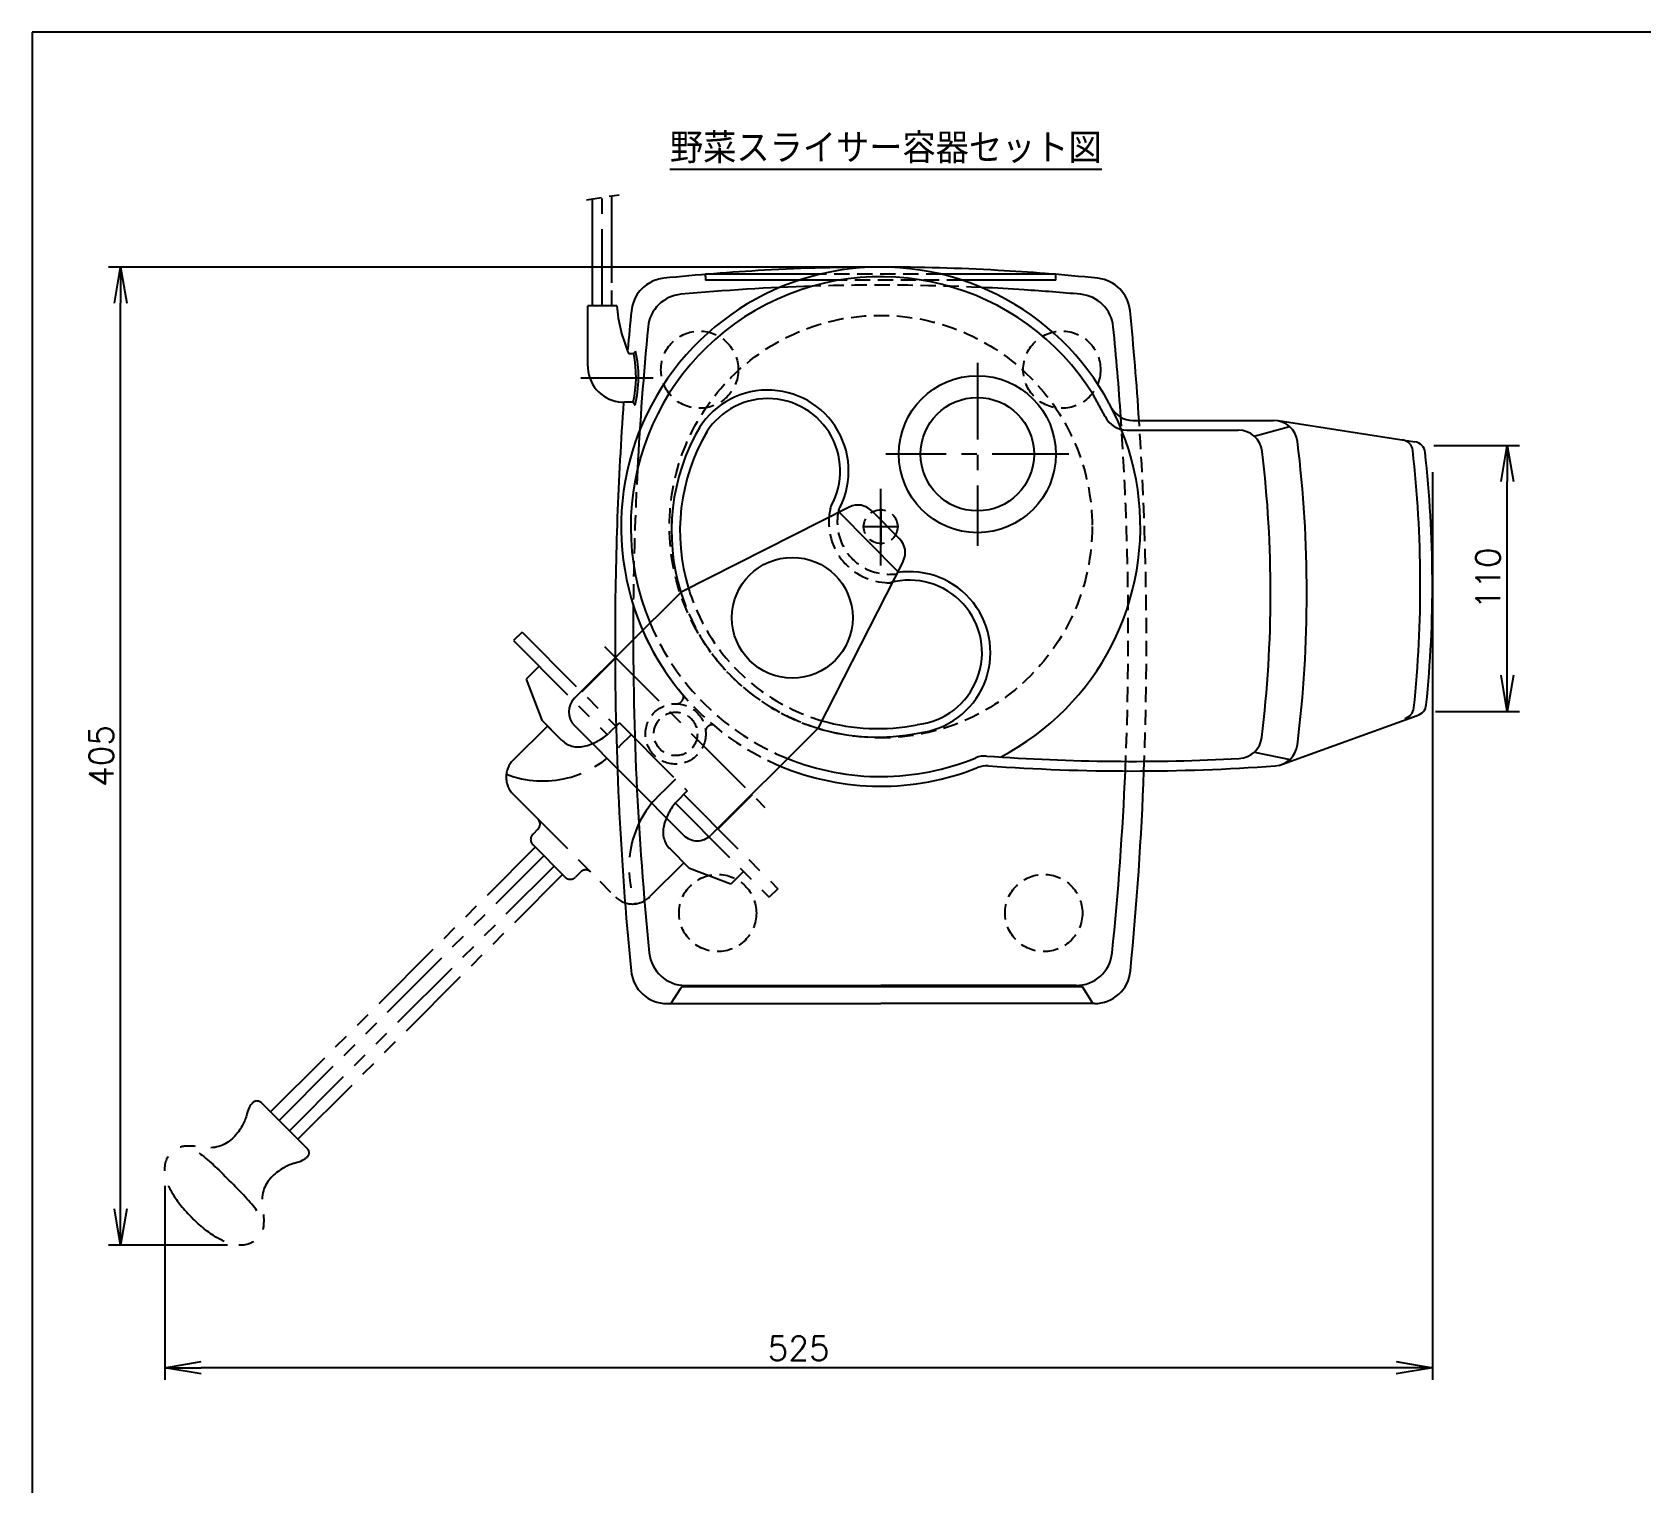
# Model space of a CAD drawing. Extents: x 115 to 2025, y 0 to 1377.
# Drawn here: x 115 to 781, y 776 to 1377 of the extents above; entities that cross this region are included whole.
import ezdxf

# ---------------------------------------------------------------- set-up
doc = ezdxf.new("R2010")
doc.units = 0
doc.header["$PDMODE"] = 3
for name, pattern in [('CENTER', [50.8, 31.75, -6.35, 6.35, -6.35]), ('HIDDEN', [9.525, 6.35, -3.175]), ('PHANTOM', [63.5, 31.75, -6.35, 6.35, -6.35, 6.35, -6.35])]:
    doc.linetypes.add(name, pattern=pattern)
doc.layers.get('0').update_dxf_attribs({"linetype": 'CONTINUOUS'})
doc.layers.get('DEFPOINTS').update_dxf_attribs({"linetype": 'CONTINUOUS'})
for name, color, linetype in [('DANMEN', 7, 'CONTINUOUS'), ('kiki-2d2', 7, 'CONTINUOUS'), ('SIYOU', 7, 'CONTINUOUS'), ('SUNPOU', 7, 'CONTINUOUS'), ('WAKU', 7, 'CONTINUOUS')]:
    doc.layers.add(name, color=color, linetype=linetype)
doc.styles.get("Standard").update_dxf_attribs({"font": 'romans.shx', "bigfont": 'extfont.shx'})
doc.dimstyles.get("Standard").update_dxf_attribs({"dimscale": 5, "dimtxt": 2, "dimasz": 3, "dimexe": 1, "dimexo": 1, "dimgap": 0.6, "dimtad": 3, "dimdec": 0, "dimzin": 0, "dimdsep": 46, "dimtxsty": 'STANDARD', "dimblk1": 'OPEN', "dimblk2": 'OPEN', "dimsah": 1, "dimcen": 1.5, "dimclrd": 7, "dimclre": 7, "dimclrt": 7, "dimadec": 0, "dimazin": 0, "dimtfac": 1, "dimtdec": 0, "dimtmove": 0, "dimatfit": 0, "dimldrblk": 'DOTSMALL', "dimfxl": 1, "dimtvp": 1, "dimtolj": 1, "dimtzin": 0, "dimarcsym": 0})

# ---------------------------------------------------------------- blocks, each defined once
blk = doc.blocks.new('_OPEN')
at = {"color": 0, "linetype": 'ByBlock'}
for p, q in [((-1, 0.167), (0, 0)), ((0, 0), (-1, -0.167)), ((0, 0), (-1, 0))]:
    blk.add_line(p, q, dxfattribs=at)
blk = doc.blocks.new('*D11')
at = {"layer": 'DEFPOINTS', "color": 0}
for p in [(694.75, 1199.48), (169.94, 903.96), (169.94, 823.69)]:
    blk.add_point(p, dxfattribs=at)
at = {"layer": 'SUNPOU', "color": 7, "lineweight": -2}
for p, q in [((694.75, 1194.48), (694.75, 818.69)), ((169.94, 898.96), (169.94, 818.69)), ((679.75, 823.69), (184.94, 823.69))]:
    blk.add_line(p, q, dxfattribs=at)
at = {"layer": 'SUNPOU', "color": 7, "lineweight": -2, "xscale": 15, "yscale": 15, "zscale": 15, "rotation": 180}
blk.add_blockref('_OPEN', (169.94, 823.69), dxfattribs=at)
at = {"layer": 'SUNPOU', "color": 7, "lineweight": -2, "xscale": 15, "yscale": 15, "zscale": 15}
blk.add_blockref('_OPEN', (694.75, 823.69), dxfattribs=at)
at = {"layer": 'SUNPOU', "color": 7, "insert": (432.35, 831.69), "char_height": 10, "attachment_point": 5}
blk.add_mtext('\\A1;525', dxfattribs=at)
blk = doc.blocks.new('_DotSmall')
at = {"color": 0, "linetype": 'ByBlock', "const_width": 0.5}
blk.add_lwpolyline([(-0.0625, 0, 1), (0.0625, 0, 1)], format="xyb", close=True, dxfattribs=at)
blk = doc.blocks.new('*D12')
at = {"layer": 'DEFPOINTS', "color": 0}
for p in [(151.62, 1279.48), (466.34, 1279.48), (200.87, 874.48)]:
    blk.add_point(p, dxfattribs=at)
at = {"layer": 'SUNPOU', "color": 7, "lineweight": -2}
for p, q in [((461.34, 1279.48), (146.62, 1279.48)), ((151.62, 889.48), (151.62, 1264.48)), ((195.87, 874.48), (146.62, 874.48))]:
    blk.add_line(p, q, dxfattribs=at)
at = {"layer": 'SUNPOU', "color": 7, "lineweight": -2, "xscale": 15, "yscale": 15, "zscale": 15}
for p, rotation in [((151.62, 1279.48), 90), ((151.62, 874.48), 270)]:
    blk.add_blockref('_OPEN', p, dxfattribs=dict(at, rotation=rotation))
at = {"layer": 'SUNPOU', "color": 7, "insert": (143.62, 1076.98), "char_height": 10, "attachment_point": 5, "rotation": 90}
blk.add_mtext('\\A1;405', dxfattribs=at)
blk = doc.blocks.new('*D14')
at = {"layer": 'DEFPOINTS', "color": 0}
for p in [(690.39, 1205.63), (725.77, 1205.63), (691.03, 1095.42)]:
    blk.add_point(p, dxfattribs=at)
at = {"layer": 'SUNPOU', "color": 7, "lineweight": -2}
for p, q in [((695.39, 1205.63), (730.77, 1205.63)), ((725.77, 1110.42), (725.77, 1190.63)), ((696.03, 1095.42), (730.77, 1095.42))]:
    blk.add_line(p, q, dxfattribs=at)
at = {"layer": 'SUNPOU', "color": 7, "lineweight": -2, "xscale": 15, "yscale": 15, "zscale": 15}
for p, rotation in [((725.77, 1205.63), 90), ((725.77, 1095.42), 270)]:
    blk.add_blockref('_OPEN', p, dxfattribs=dict(at, rotation=rotation))
at = {"layer": 'SUNPOU', "color": 7, "insert": (717.77, 1150.52), "char_height": 10, "attachment_point": 5, "rotation": 90}
blk.add_mtext('\\A1;110', dxfattribs=at)

msp = doc.modelspace()

# ---------------------------------------------------------------- linework, layer by layer
at = {"color": 4, "linetype": 'PHANTOM'}
for p, q in [((317.84, 1128.33), (314.3, 1124.8)), ((317.84, 1128.33), (356.72, 1089.29)), ((314.3, 1124.8), (353.14, 1085.81)), ((324.88, 1114.18), (319.57, 1108.88)), ((356.71, 1117.65), (342.54, 1103.54)), ((319.57, 1108.88), (326.01, 1091.8)), ((328.37, 1089.42), (314.2, 1075.31)), ((334.09, 1083.67), (326.01, 1091.8)), ((328.37, 1089.42), (334.09, 1083.67)), ((358.14, 1090.71), (353.67, 1086.26)), ((358.14, 1090.71), (386.23, 1062.51)), ((363.03, 1085.8), (358.23, 1081.02)), ((381.34, 1067.41), (376.55, 1062.64)), ((314.17, 1061.16), (356.52, 1018.65)), ((386.23, 1062.51), (381.76, 1058.06)), ((384.81, 1061.1), (423.7, 1022.06)), ((413.17, 1060.97), (399, 1046.86)), ((381.31, 1057.53), (420.15, 1018.53)), ((324.4, 1046.65), (322.27, 1044.53)), ((213.71, 929.61), (323.31, 1039.21)), ((322.26, 1040.29), (335.67, 1026.83)), ((217.24, 926.08), (326.85, 1035.68)), ((384.83, 1032.74), (370.66, 1018.63)), ((387.19, 1030.37), (379.1, 1038.49)), ((221.49, 921.84), (331.09, 1031.44)), ((225.02, 918.3), (334.62, 1027.9)), ((342.04, 1028.94), (339.91, 1026.82)), ((404.26, 1023.86), (387.19, 1030.37)), ((409.57, 1029.16), (404.26, 1023.86)), ((423.7, 1022.06), (420.15, 1018.53)), ((219.37, 923.96), (210.3, 933.02)), ((212.65, 930.67), (226.08, 917.24)), ((219.37, 923.96), (228.43, 914.89))]:
    msp.add_line(p, q, dxfattribs=at)
for centre, radius, start, end in [((337.87, 1104.38), 24.05, 283.61432, 311.07386), ((326.48, 1108.98), 42.31, 249.02392, 318.63154), ((341.18, 1090.73), 10, 224.88716, 283.61432), ((321.26, 1068.22), 10, 134.88716, 224.88716), ((404.38, 1030.78), 42.31, 131.14278, 200.7504), ((399.83, 1042.18), 24.05, 138.70046, 166.16), ((322.28, 1048.77), 3, 314.88716, 44.88716), ((386.19, 1045.55), 10, 166.16, 224.88716), ((324.39, 1042.41), 3, 134.88716, 224.88716), ((337.8, 1028.94), 3, 224.88716, 314.88716), ((344.16, 1026.81), 3, 44.88716, 134.88716), ((363.6, 1025.71), 10, 224.88716, 314.88716)]:
    msp.add_arc(centre, radius, start, end, dxfattribs=at)
for points in [[(210.3, 933.02), (207.39, 935.93), (204.8, 932.7), (203.83, 928.49), (202.86, 924.28), (197.36, 913.6), (187, 914.89), (176.64, 916.19), (175.02, 915.22), (172.23, 912.18), (169.2, 909.39), (166.28, 900.65), (181.5, 885.44)], [(228.43, 914.89), (231.34, 911.98), (228.11, 909.39), (223.9, 908.42), (219.69, 907.45), (209.01, 901.95), (210.3, 891.59), (211.6, 881.23), (210.63, 879.61), (207.59, 876.82), (204.8, 873.79), (196.06, 870.87), (180.85, 886.09)]]:
    msp.add_open_spline(points, degree=3, knots=[0, 0, 0, 0, 1, 1, 1, 2, 2, 2, 3, 3, 3, 4, 4, 4, 4], dxfattribs=at)
for points in [[(184.08, 912.63), (187.33, 910.31), (192.12, 905.85), (196.6, 901.19)], [(208.04, 888.68), (205.72, 891.92), (201.26, 896.72), (196.6, 901.19)]]:
    msp.add_open_spline(points, degree=3, dxfattribs=at)
at = {"layer": 'DANMEN', "color": 2, "linetype": 'HIDDEN'}
for p, q in [((344.46, 1307.35), (358.05, 1309.43)), ((347.04, 1263.48), (347.04, 1273.04)), ((355.04, 1263.48), (355.04, 1273.15)), ((491.47, 1276.51), (441.2, 1276.51)), ((500.11, 1274.04), (449.11, 1274.04)), ((363.86, 1223.48), (364.61, 1222.27))]:
    msp.add_line(p, q, dxfattribs=at)
at = {"layer": 'DANMEN', "color": 4, "linetype": 'CENTER'}
for p, q in [((351.04, 1263.48), (351.04, 1308.35)), ((506.34, 1239.88), (506.34, 1164.09)), ((544.23, 1201.98), (468.44, 1201.98)), ((466.34, 1155.92), (466.34, 1188.05)), ((466.34, 1179.48), (466.34, 1164.48)), ((458.84, 1171.98), (473.84, 1171.98)), ((352, 1122.38), (418.38, 1055.73))]:
    msp.add_line(p, q, dxfattribs=at)
at = {"layer": 'DANMEN', "color": 2, "linetype": 'CENTER'}
msp.add_line((372.16, 1233.48), (342.18, 1233.48), dxfattribs=at)
at = {"layer": 'DANMEN', "color": 4, "linetype": 'HIDDEN'}
for centre, radius in [((466.34, 1171.98), 87.5), ((391.34, 1236.98), 16), ((541.34, 1236.98), 16), ((398.84, 1011.98), 16), ((533.84, 1011.98), 16)]:
    msp.add_circle(centre, radius, dxfattribs=at)
at = {"layer": 'DANMEN', "color": 2, "linetype": 'HIDDEN'}
for centre, radius in [((466.34, 1171.98), 7), ((381.41, 1086.14), 12.5), ((381.41, 1086.14), 9)]:
    msp.add_circle(centre, radius, dxfattribs=at)
for centre, radius, start, end in [((466.34, 367.44), 904.55, 87.35149, 91.79064), ((-738.29, 1127.49), 1307.14, 357.51414, 3.93919), ((-821.9, 1123.98), 1398.25, 357.82031, 3.77259), ((1670.96, 1127.49), 1307.14, 177.00504, 179.47585), ((469.94, 1173.83), 21.6, 166.11256, 278.03426), ((419.55, 1195.04), 33.5, 331.42233, 332.91409), ((469.94, 1173.83), 25.1, 169.75317, 272.60791), ((464.99, 1170.1), 81.78, 196.83835, 253.66421), ((464.99, 1170.1), 85.28, 197.2955, 251.02668), ((466.34, 1171.98), 107.5, 203.55122, 247.24256), ((466.34, 1171.98), 103.5, 202.6837, 248.15626), ((381.55, 1101.68), 3.15, 282.2505, 7.81835), ((396.57, 1087.14), 2.76, 80.80985, 173.28123)]:
    msp.add_arc(centre, radius, start, end, dxfattribs=at)
at = {"layer": 'kiki-2d2', "color": 2}
for p, q in [((347.04, 1263.48), (347.04, 1307.74)), ((347.04, 1273.04), (347.04, 1307.74)), ((355.04, 1273.15), (355.04, 1308.97)), ((393.84, 1275.51), (393.84, 1276.51)), ((419.34, 1276.51), (393.84, 1276.51)), ((393.84, 1275.51), (393.84, 1274.04)), ((421.81, 1274.04), (393.84, 1274.04)), ((441.2, 1276.51), (419.34, 1276.51)), ((449.11, 1274.04), (421.81, 1274.04)), ((538.84, 1276.51), (491.47, 1276.51)), ((538.84, 1274.04), (500.11, 1274.04)), ((538.84, 1276.51), (534.08, 1276.51)), ((538.84, 1274.04), (538.84, 1276.51)), ((345.04, 1238.48), (345.04, 1263.48)), ((357.04, 1263.48), (345.04, 1263.48)), ((364.04, 1243.48), (362.04, 1243.48)), ((364.04, 1243.48), (364.79, 1244.7)), ((363.86, 1223.48), (360.04, 1223.48)), ((570.69, 1215.98), (628.97, 1215.98)), ((620.98, 1209.46), (635.59, 1213.48)), ((630.84, 1215.98), (687.53, 1207.13)), ((568.23, 1211.98), (614.34, 1211.98)), ((453.31, 1180.06), (383.72, 1144.9)), ((449.11, 1177.94), (473.48, 1153.47)), ((462.59, 1178.57), (474.16, 1166.95)), ((475.62, 1157.68), (440.34, 1088.38)), ((383.72, 1144.9), (339.54, 1100.89)), ((631.13, 1073), (688.42, 1093.83)), ((339.52, 1089.58), (384.68, 1044.23)), ((440.34, 1088.38), (396, 1044.21)), ((621.05, 1078.65), (635.83, 1075.61)), ((383.4, 980.7), (379.46, 974.48)), ((383.4, 980.7), (383.94, 981.55)), ((383.94, 981.55), (548.73, 981.55)), ((385.43, 981.98), (466.34, 981.98)), ((547.24, 981.98), (466.34, 981.98)), ((548.73, 981.55), (549.73, 981.55)), ((549.73, 981.55), (554.21, 974.48)), ((377.88, 974.48), (466.34, 974.48)), ((554.8, 974.48), (466.34, 974.48))]:
    msp.add_line(p, q, dxfattribs=at)
for centre, radius in [((506.34, 1201.98), 32.5), ((506.34, 1201.98), 23.5), ((429.73, 1134.26), 25)]:
    msp.add_circle(centre, radius, dxfattribs=at)
for centre, radius, start, end in [((466.34, 1171.98), 107.5, 297.43425, 220.56865), ((466.84, 402.06), 877.43, 90.03265, 93.1812), ((465.84, 402.06), 877.43, 86.7913, 89.96735), ((466.34, 1171.98), 103.5, 26.13761, 202.6837), ((378.02, 1259.91), 15, 118.12484, 174.36087), ((378.02, 1259.91), 15, 95.91131, 118.12484), ((466.84, 402.06), 877.43, 93.1812, 95.91131), ((465.84, 402.06), 877.43, 85.51404, 86.7913), ((465.84, 402.06), 877.43, 84.08869, 85.51404), ((554.66, 1259.91), 15, 5.63913, 84.08869), ((384.96, 1253.26), 15, 95.24876, 174.41411), ((466.34, 367.44), 904.55, 91.79064, 95.24876), ((466.34, 367.44), 904.55, 86.23275, 87.35149), ((466.34, 367.44), 904.55, 84.75124, 86.23275), ((547.71, 1253.26), 15, 5.58589, 84.75124), ((420.31, 1268.68), 63.48, 184.69114, 203.38135), ((1754.57, 1123.98), 1398.25, 174.36087, 175.02348), ((-821.9, 1123.98), 1398.25, 3.77259, 5.63913), ((1670.96, 1127.49), 1307.14, 174.41411, 177.00504), ((-738.29, 1127.49), 1307.14, 3.93919, 5.58589), ((318.65, 1233.9), 46.4, 347.03044, 11.92583), ((318.65, 1233.9), 47.4, 345.82038, 13.17983), ((360.04, 1238.48), 15, 180, 183.49145), ((360.04, 1238.48), 15, 183.49145, 266.73423), ((419.55, 1195.04), 33.5, 332.91409, 155.30426), ((1754.57, 1123.98), 1398.25, 175.91931, 179.83609), ((360.04, 1238.48), 15, 266.73423, 270), ((419.55, 1195.04), 30, 330.61687, 155.44565), ((570.69, 1225.98), 10, 207.35965, 270), ((464.99, 1170.1), 85.28, 149.65222, 197.2955), ((568.23, 1221.98), 10, 206.13761, 270), ((628.97, 1205.98), 10, 7.04198, 90), ((464.99, 1170.1), 81.78, 149.65222, 196.83835), ((614.34, 1201.98), 10, 6.78568, 90), ((131.1, 1144.48), 511.65, 352.94421, 7.04198), ((681.65, 1202.98), 5, 6.0654, 81.11986), ((686.76, 1202.19), 5, 5.92856, 81.11986), ((131.1, 1144.48), 496.65, 353.09246, 6.78568), ((197.68, 1148.12), 492.07, 354.03202, 6.46314), ((199.5, 1148.14), 495.25, 354.21491, 6.32506), ((469.94, 1173.83), 25.1, 165.01584, 169.75317), ((456.92, 1172.92), 8, 44.88716, 116.8079), ((468.49, 1161.3), 8, 333.01743, 44.88716), ((478.28, 1119.82), 33.5, 276.21097, 98.70275), ((478.28, 1119.82), 30, 275.91129, 105.45272), ((1670.96, 1127.49), 1307.14, 179.47585, 185.79666), ((1754.57, 1123.98), 1398.25, 179.83609, 185.57997), ((345.18, 1095.22), 8, 134.88716, 224.88716), ((682.11, 1097.45), 5, 283.57742, 354.39924), ((687.25, 1098.69), 5, 283.57742, 354.57751), ((464.99, 1170.1), 85.28, 253.22248, 281.43365), ((464.99, 1170.1), 81.78, 253.66421, 281.54741), ((614.22, 1085.96), 10, 273.05093, 353.09246), ((628.95, 1082.86), 10, 274.05811, 352.94421), ((466.34, 1171.98), 107.5, 247.24256, 291.86388), ((466.34, 1171.98), 103.5, 248.15626, 292.32576), ((509.45, 1066.99), 10, 85.85834, 112.32576), ((510.09, 1062.94), 10, 85.92141, 111.86388), ((570.38, 1908.42), 833.63, 265.85834, 273.05093), ((570.38, 1908.42), 837.63, 265.92141, 274.05811), ((-738.29, 1127.49), 1307.14, 354.20334, 357.51414), ((-821.9, 1123.98), 1398.25, 354.42003, 357.82031), ((390.35, 1049.88), 8, 224.88716, 314.88716), ((385.43, 996.98), 15, 185.79666, 270), ((547.24, 996.98), 15, 270, 354.20334), ((377.88, 989.48), 15, 185.57997, 270), ((554.8, 989.48), 15, 270, 354.42003)]:
    msp.add_arc(centre, radius, start, end, dxfattribs=at)
at = {"layer": 'WAKU', "color": 6}
for p, q in [((2025, 1376.75), (115, 1376.75)), ((115, 1376.75), (115, 0))]:
    msp.add_line(p, q, dxfattribs=at)

# ---------------------------------------------------------------- texts
at = {"layer": 'SIYOU', "color": 1}
msp.add_text('%%U野菜スライサー容器セット図', height=12.5, dxfattribs=at).set_placement((379.07, 1322.47))

# ---------------------------------------------------------------- dimensions: what is measured, and where the dimension line sits
at = {"layer": 'SUNPOU', "color": 2}
dim = msp.add_linear_dim(base=(151.62, 1279.48), p1=(200.87, 874.48), p2=(466.34, 1279.48), angle=90, dimstyle='STANDARD', dxfattribs=at)
dim.commit()
dim.dimension.update_dxf_attribs({"geometry": '*D12', "text_midpoint": (151.62, 1076.98), "dimtype": 160})
for base, p1, p2, angle, picture, middle in [((725.77, 1205.63), (691.03, 1095.42), (690.39, 1205.63), 270, '*D14', (717.77, 1150.52)), ((169.94, 823.69), (694.75, 1199.48), (169.94, 903.96), 180, '*D11', (432.35, 831.69))]:
    dim = msp.add_linear_dim(base=base, p1=p1, p2=p2, angle=angle, dimstyle='STANDARD', dxfattribs=at)
    dim.commit()
    dim.dimension.update_dxf_attribs({"geometry": picture, "text_midpoint": middle})

doc.saveas('drawing.dxf')
